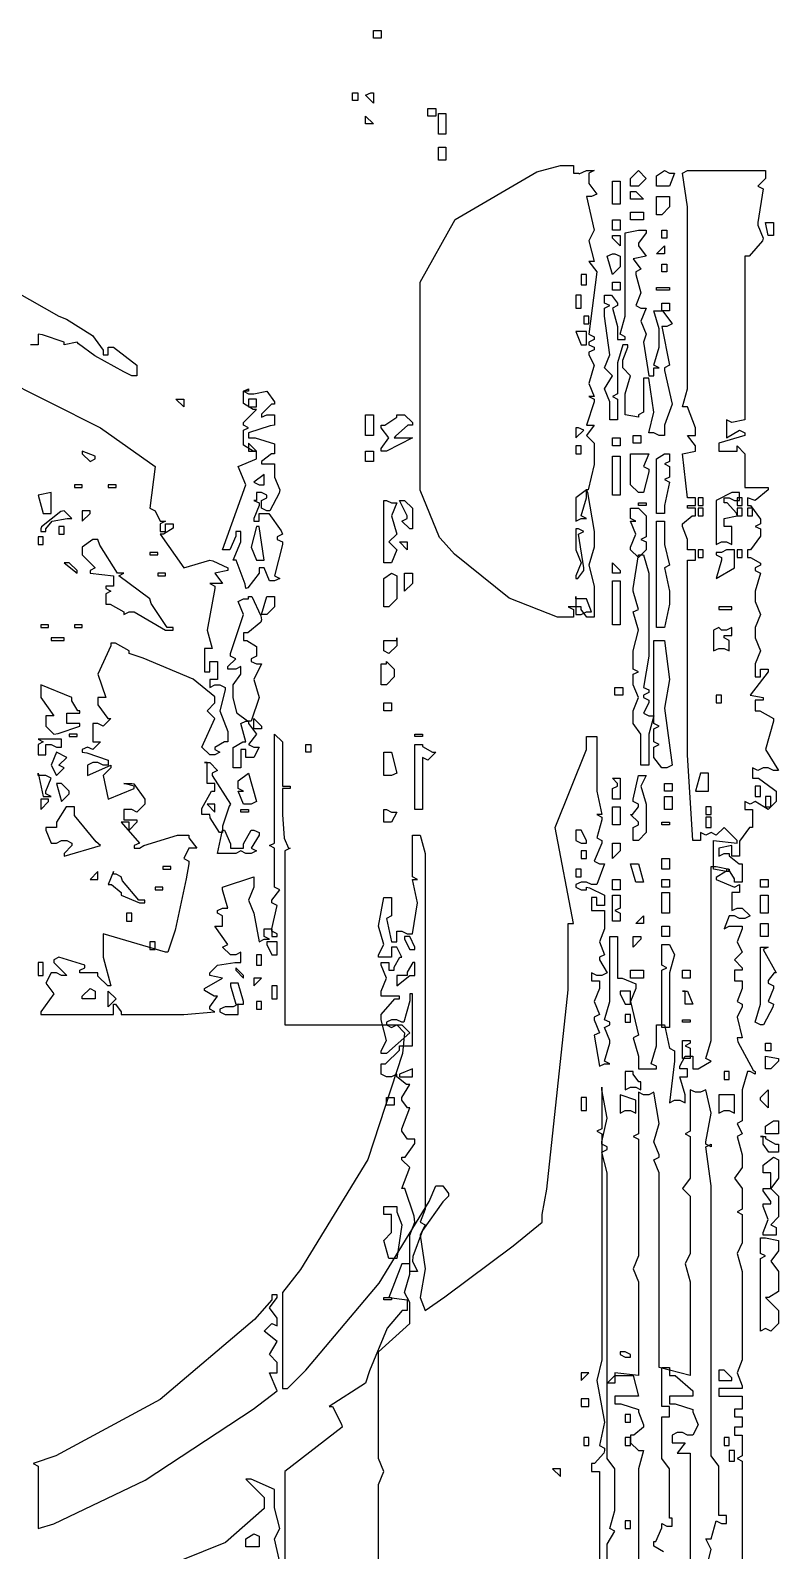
# Model space of a CAD drawing. Extents: x 97 to 264, y 28 to 329.
# Drawn here: x 150.43 to 160.58, y 189.25 to 209.9 of the extents above; entities that cross this region are included whole.
import ezdxf

# ---------------------------------------------------------------- set-up
doc = ezdxf.new("R2010")
doc.units = 0
doc.header["$MEASUREMENT"] = 0

msp = doc.modelspace()

# ---------------------------------------------------------------- linework, layer by layer
at = {"color": 32}
for points in [[(155.082, 209.903), (155.186, 209.903), (155.186, 209.797), (155.082, 209.797), (155.082, 209.903)], [(154.799, 209.057), (154.869, 209.057), (154.869, 208.951), (154.799, 208.951), (154.799, 209.057)], [(155.082, 209.057), (155.082, 208.915), (154.976, 209.021), (155.046, 209.057), (155.082, 209.057)], [(155.822, 208.844), (155.928, 208.844), (155.928, 208.738), (155.822, 208.738), (155.822, 208.844)], [(154.976, 208.738), (155.082, 208.632), (154.976, 208.632), (154.976, 208.738)], [(155.964, 208.774), (156.068, 208.774), (156.068, 208.492), (155.964, 208.492), (155.964, 208.774)], [(155.964, 208.315), (156.068, 208.315), (156.068, 208.139), (155.964, 208.139), (155.964, 208.315)], [(158.008, 207.998), (158.08, 207.998), (158.008, 207.963), (158.008, 207.822), (158.115, 207.68), (158.044, 207.646), (157.974, 207.646), (158.08, 207.187), (158.008, 207.045), (158.08, 206.764), (158.008, 206.764), (158.115, 206.622), (158.008, 205.776), (158.08, 205.74), (158.08, 205.705), (158.008, 205.669), (158.008, 205.633), (158.08, 205.599), (158.08, 205.563), (158.008, 205.529), (158.008, 205.493), (158.08, 205.353), (158.008, 205.104), (158.08, 204.928), (158.008, 204.928), (158.08, 204.894), (158.08, 204.858), (157.974, 204.541), (158.08, 204.541), (157.974, 204.399), (158.08, 204.294), (158.08, 204.118), (158.08, 204.003), (158, 203.659), (157.974, 203.659), (157.991, 203.624), (158.08, 203.095), (158.08, 202.917), (158.08, 202.883), (158.008, 202.635), (158.08, 202.354), (158.08, 201.929), (158.008, 201.929), (157.982, 201.929), (157.904, 202.037), (157.904, 202.071), (157.728, 202.071), (157.798, 202.035), (157.798, 201.929), (157.58, 201.929), (156.928, 202.19), (156.183, 202.787), (156.034, 202.953), (155.98, 203.015), (155.715, 203.656), (155.715, 203.87), (155.715, 206.199), (155.715, 206.483), (156.191, 207.333), (157.303, 207.981), (157.621, 208.069), (157.798, 208.069), (157.798, 207.963), (157.868, 207.963), (157.876, 207.954), (157.976, 207.998), (158.008, 207.998)], [(158.68, 207.998), (158.786, 207.892), (158.68, 207.786), (158.574, 207.786), (158.574, 207.892), (158.68, 207.998)], [(159.033, 207.998), (159.103, 207.963), (159.173, 207.963), (159.103, 207.786), (158.926, 207.786), (158.926, 207.927), (159.033, 207.998)], [(160.408, 207.998), (160.408, 207.892), (160.302, 207.786), (160.373, 207.75), (160.302, 207.293), (160.302, 207.257), (160.373, 207.081), (160.364, 207.046), (160.184, 206.834), (160.125, 206.834), (160.125, 204.611), (159.949, 204.575), (159.879, 204.611), (159.879, 204.365), (160.055, 204.471), (160.125, 204.435), (160.125, 204.399), (159.772, 204.294), (159.772, 204.188), (160.021, 204.188), (160.021, 204.258), (160.125, 204.152), (160.125, 203.693), (160.444, 203.693), (160.444, 203.659), (160.267, 203.517), (160.161, 203.553), (160.161, 203.447), (160.205, 203.447), (160.338, 203.262), (160.338, 203.2), (160.267, 203.164), (160.338, 203.13), (160.338, 203.094), (160.338, 203.033), (160.205, 202.847), (160.161, 202.847), (160.161, 202.741), (160.205, 202.741), (160.338, 202.663), (160.338, 202.635), (160.267, 202.601), (160.267, 202.565), (160.338, 202.53), (160.267, 202.282), (160.267, 202.142), (160.338, 201.965), (160.267, 201.789), (160.267, 201.648), (160.338, 201.472), (160.267, 201.296), (160.267, 201.119), (160.338, 201.119), (160.338, 201.224), (160.444, 201.224), (160.444, 201.19), (160.197, 200.871), (160.373, 200.837), (160.373, 200.801), (160.267, 200.801), (160.267, 200.66), (160.328, 200.66), (160.514, 200.554), (160.514, 200.518), (160.408, 200.131), (160.584, 199.849), (160.514, 199.849), (160.444, 199.885), (160.373, 199.885), (160.302, 199.849), (160.231, 199.885), (160.231, 199.742), (160.31, 199.742), (160.514, 199.594), (160.55, 199.566), (160.55, 199.426), (160.444, 199.319), (160.267, 199.426), (160.197, 199.39), (160.125, 199.426), (160.125, 199.319), (160.231, 199.319), (160.231, 199.073), (160.187, 199.073), (160.055, 198.888), (160.055, 198.826), (160.055, 198.684), (159.949, 198.684), (159.949, 198.826), (159.772, 198.79), (159.772, 198.684), (159.844, 198.72), (159.915, 198.72), (159.915, 198.686), (160.047, 198.578), (160.091, 198.578), (160.091, 198.331), (159.985, 198.331), (159.985, 198.375), (159.905, 198.508), (159.879, 198.508), (159.879, 198.473), (159.702, 198.508), (159.702, 198.896), (160.021, 198.86), (160.021, 198.896), (159.844, 199.073), (159.738, 198.967), (159.668, 199.003), (159.596, 198.967), (159.526, 199.003), (159.526, 198.896), (159.42, 198.896), (159.349, 200.061), (159.349, 202.707), (159.456, 202.707), (159.456, 202.847), (159.349, 202.847), (159.349, 202.988), (159.279, 203.164), (159.279, 203.2), (159.411, 203.306), (159.456, 203.306), (159.456, 203.412), (159.349, 203.412), (159.349, 203.447), (159.456, 203.447), (159.456, 203.553), (159.349, 203.553), (159.279, 204.152), (159.456, 204.188), (159.456, 204.258), (159.349, 204.399), (159.456, 204.399), (159.456, 204.505), (159.349, 204.788), (159.279, 204.788), (159.349, 205.034), (159.349, 207.504), (159.279, 207.963), (159.349, 207.998), (160.408, 207.998)], [(158.327, 207.856), (158.433, 207.856), (158.433, 207.54), (158.327, 207.54), (158.327, 207.856)], [(158.574, 207.716), (158.644, 207.716), (158.75, 207.61), (158.574, 207.61), (158.574, 207.716)], [(158.926, 207.646), (159.103, 207.646), (159.103, 207.504), (158.997, 207.397), (158.926, 207.397), (158.926, 207.646)], [(158.574, 207.433), (158.75, 207.433), (158.75, 207.327), (158.574, 207.327), (158.574, 207.433)], [(158.68, 207.187), (158.786, 207.187), (158.786, 207.151), (158.68, 207.01), (158.68, 206.974), (158.786, 206.834), (158.61, 206.798), (158.714, 206.658), (158.644, 206.622), (158.644, 206.587), (158.714, 206.339), (158.644, 206.163), (158.714, 206.128), (158.786, 206.128), (158.714, 205.952), (158.786, 205.776), (158.75, 205.669), (158.82, 205.21), (158.89, 205.21), (158.89, 205.317), (158.962, 205.317), (158.89, 205.353), (158.962, 205.599), (158.962, 205.846), (158.89, 206.092), (158.962, 206.092), (159.006, 206.092), (159.121, 205.944), (159.139, 205.916), (159.067, 205.882), (158.997, 205.882), (159.103, 205.353), (159.033, 205.317), (159.033, 205.281), (159.139, 204.823), (159.033, 204.541), (159.033, 204.399), (158.962, 204.399), (158.89, 204.435), (158.82, 204.435), (158.89, 204.717), (158.82, 205.176), (158.75, 205.176), (158.75, 204.717), (158.68, 204.681), (158.68, 204.647), (158.503, 204.681), (158.503, 204.964), (158.574, 205.21), (158.467, 205.317), (158.467, 205.423), (158.538, 205.599), (158.538, 205.633), (158.467, 205.633), (158.397, 205.387), (158.397, 204.964), (158.327, 204.928), (158.397, 204.894), (158.397, 204.611), (158.291, 204.611), (158.291, 204.858), (158.221, 205.034), (158.327, 205.21), (158.221, 205.317), (158.291, 205.493), (158.221, 206.022), (158.221, 206.128), (158.291, 206.163), (158.221, 206.199), (158.221, 206.305), (158.291, 206.305), (158.317, 206.305), (158.397, 206.199), (158.397, 206.163), (158.327, 206.128), (158.397, 205.882), (158.397, 205.705), (158.503, 205.705), (158.503, 205.74), (158.433, 205.776), (158.503, 206.022), (158.503, 207.151), (158.68, 207.187)], [(158.327, 207.327), (158.433, 207.327), (158.433, 207.187), (158.327, 207.187), (158.327, 207.327)], [(158.997, 207.187), (159.067, 207.187), (159.067, 207.081), (158.997, 207.081), (158.997, 207.187)], [(160.408, 207.293), (160.514, 207.293), (160.514, 207.117), (160.444, 207.117), (160.408, 207.293)], [(158.327, 207.117), (158.433, 207.117), (158.433, 206.974), (158.327, 207.081), (158.327, 207.117)], [(159.033, 206.974), (159.033, 206.868), (158.926, 206.868), (159.033, 206.974)], [(158.361, 206.868), (158.433, 206.834), (158.433, 206.692), (158.327, 206.587), (158.257, 206.834), (158.327, 206.868), (158.361, 206.868)], [(157.904, 206.445), (157.974, 206.445), (157.974, 206.587), (157.904, 206.587), (157.904, 206.445)], [(158.997, 206.728), (159.067, 206.728), (159.067, 206.622), (158.997, 206.622), (158.997, 206.728)], [(158.327, 206.481), (158.433, 206.481), (158.433, 206.375), (158.327, 206.375), (158.327, 206.481)], [(158.926, 206.411), (159.103, 206.411), (159.103, 206.375), (158.926, 206.375), (158.926, 206.411)], [(157.832, 206.128), (157.904, 206.128), (157.904, 206.305), (157.832, 206.305), (157.832, 206.128)], [(158.997, 206.199), (159.103, 206.199), (159.103, 206.092), (158.997, 206.092), (158.997, 206.199)], [(157.938, 205.916), (158.008, 205.916), (158.008, 206.022), (157.938, 206.022), (157.938, 205.916)], [(157.832, 205.81), (157.904, 205.633), (157.974, 205.633), (157.974, 205.81), (157.832, 205.81)], [(153.318, 205), (153.388, 204.964), (153.458, 204.964), (153.635, 205), (153.741, 204.858), (153.741, 204.823), (153.697, 204.823), (153.565, 204.691), (153.565, 204.647), (153.635, 204.681), (153.741, 204.681), (153.741, 204.541), (153.679, 204.532), (153.388, 204.433), (153.388, 204.399), (153.388, 204.365), (153.476, 204.365), (153.741, 204.286), (153.741, 204.258), (153.741, 204.152), (153.697, 204.152), (153.565, 204.047), (153.565, 204.012), (153.741, 204.012), (153.741, 203.835), (153.811, 203.659), (153.802, 203.615), (153.676, 203.376), (153.635, 203.376), (153.565, 203.412), (153.565, 203.517), (153.635, 203.553), (153.635, 203.589), (153.565, 203.623), (153.494, 203.623), (153.494, 203.517), (153.458, 203.517), (153.529, 203.483), (153.529, 203.447), (153.458, 203.27), (153.458, 203.236), (153.529, 203.236), (153.529, 203.34), (153.599, 203.34), (153.661, 203.34), (153.829, 203.104), (153.847, 203.06), (153.775, 203.024), (153.775, 202.988), (153.847, 202.953), (153.847, 202.917), (153.741, 202.494), (153.811, 202.458), (153.741, 202.424), (153.671, 202.424), (153.599, 202.601), (153.529, 202.601), (153.529, 202.53), (153.378, 202.328), (153.352, 202.318), (153.343, 202.38), (153.217, 202.707), (153.176, 202.707), (153.282, 202.953), (153.282, 203.094), (153.212, 203.094), (153.212, 203.033), (153.132, 202.847), (153.106, 202.847), (153.035, 202.847), (153.352, 203.729), (153.246, 203.976), (153.494, 204.082), (153.494, 204.188), (153.45, 204.188), (153.318, 204.268), (153.318, 204.294), (153.318, 204.471), (153.388, 204.505), (153.318, 204.541), (153.318, 204.575), (153.494, 204.752), (153.45, 204.752), (153.318, 204.832), (153.318, 204.858), (153.318, 205), (153.388, 205.034), (153.388, 205), (153.318, 205)], [(152.4, 204.894), (152.506, 204.894), (152.506, 204.788), (152.4, 204.894)], [(153.388, 204.894), (153.388, 204.788), (153.494, 204.788), (153.494, 204.894), (153.388, 204.894)], [(154.976, 204.681), (155.082, 204.681), (155.082, 204.399), (154.976, 204.399), (154.976, 204.681)], [(155.399, 204.681), (155.505, 204.681), (155.611, 204.575), (155.611, 204.541), (155.549, 204.541), (155.381, 204.392), (155.363, 204.365), (155.611, 204.365), (155.258, 204.188), (155.186, 204.188), (155.186, 204.222), (155.292, 204.365), (155.186, 204.505), (155.186, 204.541), (155.239, 204.541), (155.399, 204.647), (155.399, 204.681)], [(157.832, 204.505), (157.832, 204.365), (157.938, 204.471), (157.868, 204.505), (157.832, 204.505)], [(153.388, 204.294), (153.388, 204.188), (153.494, 204.188), (153.388, 204.294)], [(158.327, 204.365), (158.433, 204.365), (158.433, 204.258), (158.327, 204.258), (158.327, 204.365)], [(158.61, 204.399), (158.714, 204.399), (158.714, 204.294), (158.61, 204.294), (158.61, 204.399)], [(151.129, 204.188), (151.129, 204.152), (151.235, 204.046), (151.306, 204.082), (151.306, 204.118), (151.129, 204.188)], [(154.976, 204.188), (155.082, 204.188), (155.082, 204.046), (154.976, 204.046), (154.976, 204.188)], [(157.832, 204.152), (157.904, 204.152), (157.904, 204.258), (157.832, 204.258), (157.832, 204.152)], [(158.327, 204.118), (158.433, 204.118), (158.433, 203.589), (158.327, 203.589), (158.327, 204.118)], [(158.574, 204.152), (158.82, 204.152), (158.75, 203.976), (158.82, 203.942), (158.82, 203.906), (158.75, 203.623), (158.68, 203.623), (158.574, 203.729), (158.574, 204.152)], [(159.033, 204.152), (159.103, 204.152), (159.103, 204.046), (159.033, 204.012), (159.103, 203.976), (159.103, 203.835), (159.033, 203.799), (159.103, 203.765), (159.033, 203.447), (159.033, 203.34), (158.926, 203.34), (158.926, 204.082), (159.033, 204.152)], [(153.458, 203.765), (153.529, 203.729), (153.599, 203.729), (153.599, 203.87), (153.458, 203.765)], [(151.025, 203.693), (151.129, 203.693), (151.129, 203.729), (151.025, 203.729), (151.025, 203.693)], [(151.482, 203.693), (151.588, 203.693), (151.588, 203.729), (151.482, 203.729), (151.482, 203.693)], [(157.832, 203.553), (157.832, 203.236), (157.904, 203.27), (157.974, 203.27), (157.904, 203.306), (157.974, 203.553), (157.974, 203.659), (157.832, 203.553)], [(150.53, 203.589), (150.6, 203.34), (150.706, 203.34), (150.706, 203.623), (150.53, 203.589)], [(155.258, 203.517), (155.328, 203.483), (155.399, 203.483), (155.328, 203.306), (155.399, 203.06), (155.292, 202.953), (155.399, 202.847), (155.328, 202.671), (155.222, 202.671), (155.222, 203.517), (155.258, 203.517)], [(155.435, 203.517), (155.505, 203.517), (155.611, 203.412), (155.611, 203.13), (155.575, 203.13), (155.469, 203.236), (155.539, 203.27), (155.539, 203.306), (155.435, 203.517)], [(158.68, 203.483), (158.786, 203.483), (158.786, 203.447), (158.68, 203.447), (158.68, 203.483)], [(159.492, 203.447), (159.562, 203.447), (159.562, 203.553), (159.492, 203.553), (159.492, 203.447)], [(159.738, 203.517), (159.738, 202.917), (159.808, 202.953), (159.879, 202.953), (159.949, 202.917), (159.949, 203.164), (159.844, 203.164), (159.844, 203.27), (160.021, 203.306), (160.011, 203.342), (159.886, 203.483), (159.844, 203.483), (159.844, 203.553), (159.915, 203.553), (159.985, 203.517), (160.055, 203.517), (160.055, 203.623), (159.949, 203.623), (159.738, 203.517)], [(160.021, 203.447), (160.091, 203.447), (160.091, 203.553), (160.021, 203.553), (160.021, 203.447)], [(150.566, 203.13), (150.566, 203.094), (150.636, 203.094), (150.636, 203.13), (150.719, 203.236), (150.922, 203.27), (150.989, 203.27), (150.883, 203.376), (150.839, 203.368), (150.574, 203.157), (150.566, 203.13)], [(151.129, 203.376), (151.129, 203.236), (151.235, 203.34), (151.235, 203.376), (151.129, 203.376)], [(158.574, 203.412), (158.68, 203.412), (158.786, 203.306), (158.786, 203.024), (158.714, 202.988), (158.786, 202.953), (158.786, 202.847), (158.68, 202.741), (158.574, 202.847), (158.574, 202.883), (158.644, 203.06), (158.574, 203.236), (158.644, 203.236), (158.574, 203.27), (158.574, 203.412)], [(159.492, 203.306), (159.562, 203.306), (159.562, 203.412), (159.492, 203.412), (159.492, 203.306)], [(160.021, 203.306), (160.091, 203.306), (160.091, 203.412), (160.021, 203.412), (160.021, 203.306)], [(160.161, 203.306), (160.231, 203.306), (160.231, 203.412), (160.161, 203.412), (160.161, 203.306)], [(150.813, 203.06), (150.883, 203.06), (150.883, 203.164), (150.813, 203.164), (150.813, 203.06)], [(153.494, 203.164), (153.422, 202.883), (153.494, 202.707), (153.599, 202.707), (153.529, 203.164), (153.494, 203.164)], [(157.832, 203.13), (157.832, 202.847), (157.904, 202.671), (157.832, 202.494), (157.832, 202.458), (157.859, 202.458), (157.938, 202.566), (157.938, 202.601), (157.868, 203.06), (157.938, 203.094), (157.868, 203.13), (157.832, 203.13)], [(158.926, 203.236), (159.033, 203.236), (159.033, 202.917), (159.103, 202.635), (159.033, 202.601), (159.103, 202.282), (159.103, 202.106), (159.033, 201.789), (158.926, 201.789), (158.926, 203.236)], [(150.53, 203.024), (150.53, 202.917), (150.6, 202.917), (150.6, 203.024), (150.53, 203.024)], [(151.129, 202.883), (151.129, 202.777), (151.306, 202.601), (151.235, 202.565), (151.235, 202.53), (151.554, 202.494), (151.554, 202.354), (151.448, 202.354), (151.448, 202.318), (151.518, 202.282), (151.448, 202.248), (151.448, 202.106), (151.509, 202.106), (151.694, 202.001), (151.694, 201.965), (151.765, 202.001), (151.835, 202.001), (152.26, 201.753), (152.364, 201.753), (152.364, 201.789), (152.284, 201.789), (152.064, 202.116), (152.047, 202.178), (151.624, 202.494), (151.694, 202.53), (151.606, 202.53), (151.368, 202.909), (151.342, 202.988), (151.271, 202.988), (151.129, 202.883)], [(155.435, 202.953), (155.539, 202.953), (155.539, 202.847), (155.435, 202.953)], [(159.492, 202.741), (159.562, 202.741), (159.562, 202.847), (159.492, 202.847), (159.492, 202.741)], [(159.738, 202.777), (159.808, 202.741), (159.808, 202.707), (159.738, 202.458), (159.985, 202.601), (159.985, 202.847), (159.879, 202.847), (159.808, 202.811), (159.738, 202.811), (159.738, 202.777)], [(160.021, 202.741), (160.091, 202.741), (160.091, 202.847), (160.021, 202.847), (160.021, 202.741)], [(150.883, 202.671), (151.059, 202.53), (151.059, 202.565), (150.953, 202.671), (150.883, 202.671)], [(152.047, 202.777), (152.153, 202.777), (152.153, 202.811), (152.047, 202.811), (152.047, 202.777)], [(158.327, 202.671), (158.433, 202.565), (158.433, 202.53), (158.327, 202.53), (158.327, 202.671)], [(158.68, 202.777), (158.75, 202.777), (158.82, 202.53), (158.82, 201.4), (158.75, 200.977), (158.82, 200.943), (158.82, 200.907), (158.75, 200.871), (158.75, 200.837), (158.82, 200.801), (158.82, 200.767), (158.75, 200.624), (158.82, 200.59), (158.89, 200.59), (158.82, 200.342), (158.82, 199.919), (158.714, 199.919), (158.714, 200.342), (158.61, 200.484), (158.61, 200.66), (158.68, 200.837), (158.61, 201.013), (158.61, 201.154), (158.68, 201.19), (158.61, 201.224), (158.61, 201.472), (158.68, 201.753), (158.61, 202.001), (158.68, 202.035), (158.61, 202.282), (158.61, 202.318), (158.68, 202.777)], [(152.153, 202.494), (152.26, 202.494), (152.26, 202.53), (152.153, 202.53), (152.153, 202.494)], [(155.328, 202.53), (155.399, 202.494), (155.399, 202.178), (155.292, 202.071), (155.222, 202.071), (155.222, 202.458), (155.328, 202.53)], [(155.505, 202.53), (155.611, 202.53), (155.611, 202.388), (155.505, 202.282), (155.505, 202.53)], [(158.327, 202.424), (158.433, 202.424), (158.433, 201.825), (158.327, 201.825), (158.327, 202.424)], [(153.388, 202.212), (153.432, 202.212), (153.555, 201.949), (153.565, 201.895), (153.555, 201.861), (153.377, 201.719), (153.318, 201.719), (153.318, 201.613), (153.362, 201.613), (153.494, 201.534), (153.494, 201.506), (153.494, 201.4), (153.422, 201.366), (153.422, 201.33), (153.494, 201.296), (153.565, 201.296), (153.458, 201.083), (153.529, 200.837), (153.422, 200.518), (153.374, 200.518), (153.232, 200.62), (153.176, 200.835), (153.176, 200.907), (153.176, 201.013), (153.282, 201.154), (153.282, 201.26), (153.212, 201.224), (153.106, 201.224), (153.106, 201.26), (153.212, 201.366), (153.142, 201.4), (153.142, 201.436), (153.318, 201.965), (153.246, 202.142), (153.318, 202.178), (153.388, 202.178), (153.388, 202.212)], [(153.635, 202.212), (153.741, 202.212), (153.741, 202.071), (153.635, 201.965), (153.565, 201.965), (153.635, 202.212)], [(157.832, 202.212), (157.832, 201.965), (157.904, 201.965), (157.974, 202.001), (158.044, 202.001), (157.974, 202.178), (157.832, 202.178), (157.832, 202.212)], [(159.772, 202.035), (159.949, 202.035), (159.949, 202.071), (159.772, 202.071), (159.772, 202.035)], [(150.566, 201.789), (150.672, 201.789), (150.672, 201.825), (150.566, 201.825), (150.566, 201.789)], [(151.025, 201.789), (151.129, 201.789), (151.129, 201.825), (151.025, 201.825), (151.025, 201.789)], [(150.706, 201.613), (150.883, 201.613), (150.883, 201.648), (150.706, 201.648), (150.706, 201.613)], [(155.399, 201.648), (155.399, 201.542), (155.292, 201.436), (155.222, 201.472), (155.222, 201.613), (155.399, 201.613), (155.399, 201.648)], [(158.926, 201.613), (159.033, 201.613), (159.103, 201.083), (159.033, 200.695), (159.139, 199.919), (159.067, 199.885), (158.997, 199.885), (158.89, 200.025), (158.89, 200.165), (158.962, 200.201), (158.89, 200.237), (158.89, 200.414), (158.962, 200.448), (158.89, 200.484), (158.89, 201.613), (158.926, 201.613)], [(159.772, 201.789), (159.702, 201.753), (159.702, 201.472), (159.772, 201.506), (159.844, 201.506), (159.915, 201.472), (159.915, 201.613), (159.844, 201.648), (159.844, 201.683), (159.949, 201.683), (159.949, 201.789), (159.879, 201.753), (159.808, 201.753), (159.772, 201.789)], [(155.258, 201.33), (155.363, 201.224), (155.363, 201.119), (155.258, 201.013), (155.186, 201.013), (155.186, 201.296), (155.258, 201.296), (155.258, 201.33)], [(150.566, 201.013), (150.566, 200.837), (150.742, 200.59), (150.636, 200.59), (150.636, 200.448), (150.742, 200.342), (150.803, 200.352), (151.095, 200.451), (151.095, 200.484), (150.919, 200.484), (150.919, 200.624), (151.095, 200.624), (151.095, 200.66), (151.068, 200.66), (150.989, 200.793), (150.989, 200.837), (150.566, 201.013)], [(158.361, 200.977), (158.467, 200.977), (158.467, 200.871), (158.361, 200.871), (158.361, 200.977)], [(155.328, 200.66), (155.222, 200.66), (155.222, 200.767), (155.328, 200.767), (155.328, 200.66)], [(159.738, 200.767), (159.808, 200.767), (159.808, 200.871), (159.738, 200.871), (159.738, 200.767)], [(153.388, 200.484), (153.494, 200.342), (153.388, 200.201), (153.458, 200.165), (153.529, 200.165), (153.458, 200.025), (153.352, 200.025), (153.352, 200.131), (153.282, 200.131), (153.282, 199.885), (153.176, 199.885), (153.176, 200.131), (153.176, 200.159), (153.308, 200.237), (153.352, 200.237), (153.282, 200.484), (153.352, 200.518), (153.388, 200.518), (153.388, 200.484)], [(153.458, 200.554), (153.565, 200.448), (153.565, 200.414), (153.458, 200.414), (153.458, 200.554)], [(150.53, 200.272), (150.6, 200.237), (150.53, 200.201), (150.53, 200.061), (150.636, 200.061), (150.636, 200.201), (150.706, 200.201), (150.777, 200.165), (150.848, 200.165), (150.848, 200.272), (150.53, 200.272)], [(150.953, 200.342), (150.953, 200.308), (151.059, 200.308), (151.059, 200.342), (150.953, 200.342)], [(154.164, 200.201), (154.234, 200.201), (154.234, 200.095), (154.164, 200.095), (154.164, 200.201)], [(155.645, 200.342), (155.751, 200.342), (155.751, 200.308), (155.645, 200.308), (155.645, 200.342)], [(155.645, 200.201), (155.751, 200.201), (155.751, 200.175), (155.884, 200.095), (155.928, 200.095), (155.822, 199.989), (155.751, 200.025), (155.751, 199.319), (155.645, 199.319), (155.645, 200.201)], [(150.777, 200.095), (150.706, 199.919), (150.777, 199.778), (150.883, 199.885), (150.813, 199.919), (150.919, 200.025), (150.777, 200.095)], [(152.789, 199.955), (152.859, 199.955), (152.965, 199.849), (152.893, 199.813), (152.893, 199.778), (153.142, 199.39), (153.124, 199.364), (153.035, 199.093), (153.035, 199.003), (152.991, 199.003), (152.867, 199.205), (152.859, 199.249), (152.753, 199.249), (152.753, 199.329), (152.885, 199.566), (152.929, 199.566), (152.929, 199.672), (152.823, 199.672), (152.823, 199.955), (152.789, 199.955)], [(155.328, 200.095), (155.399, 199.813), (155.328, 199.778), (155.222, 199.778), (155.222, 200.095), (155.328, 200.095)], [(150.53, 199.813), (150.6, 199.496), (150.706, 199.496), (150.636, 199.532), (150.636, 199.566), (150.706, 199.742), (150.636, 199.778), (150.53, 199.778), (150.53, 199.813)], [(153.388, 199.813), (153.494, 199.426), (153.422, 199.39), (153.318, 199.39), (153.246, 199.566), (153.318, 199.566), (153.246, 199.602), (153.246, 199.708), (153.388, 199.813)], [(158.327, 199.742), (158.433, 199.742), (158.433, 199.46), (158.327, 199.46), (158.327, 199.602), (158.397, 199.636), (158.397, 199.672), (158.327, 199.742)], [(158.68, 199.778), (158.786, 199.778), (158.714, 199.636), (158.786, 199.39), (158.786, 199.003), (158.68, 198.896), (158.61, 198.896), (158.61, 199.073), (158.68, 199.107), (158.68, 199.143), (158.574, 199.249), (158.6, 199.249), (158.68, 199.355), (158.68, 199.39), (158.61, 199.426), (158.61, 199.46), (158.68, 199.778)], [(159.526, 199.813), (159.456, 199.566), (159.632, 199.566), (159.632, 199.813), (159.526, 199.813)], [(150.777, 199.672), (150.848, 199.426), (150.953, 199.532), (150.953, 199.566), (150.848, 199.672), (150.777, 199.672)], [(159.033, 199.672), (159.139, 199.672), (159.139, 199.566), (159.033, 199.566), (159.033, 199.672)], [(160.267, 199.496), (160.338, 199.496), (160.338, 199.636), (160.267, 199.636), (160.267, 199.496)], [(150.566, 199.46), (150.566, 199.319), (150.672, 199.426), (150.672, 199.46), (150.566, 199.46)], [(150.636, 199.037), (150.706, 198.86), (150.777, 198.86), (150.848, 198.896), (150.919, 198.896), (150.989, 198.86), (150.989, 198.826), (150.883, 198.72), (150.883, 198.684), (151.378, 198.826), (151.316, 198.88), (151.025, 199.237), (151.025, 199.355), (150.953, 199.355), (150.909, 199.355), (150.777, 199.144), (150.777, 199.073), (150.636, 199.073), (150.636, 199.037)], [(152.823, 199.39), (152.929, 199.283), (152.929, 199.39), (152.823, 199.39)], [(158.327, 199.355), (158.433, 199.355), (158.433, 199.107), (158.327, 199.107), (158.327, 199.355)], [(159.033, 199.496), (159.139, 199.496), (159.139, 199.319), (159.033, 199.319), (159.033, 199.496)], [(159.596, 199.355), (159.596, 199.249), (159.668, 199.249), (159.668, 199.355), (159.596, 199.355)], [(160.408, 199.496), (160.408, 199.355), (160.478, 199.355), (160.478, 199.496), (160.408, 199.496)], [(153.282, 199.319), (153.388, 199.319), (153.388, 199.283), (153.282, 199.283), (153.282, 199.319)], [(155.258, 199.319), (155.328, 199.283), (155.399, 199.283), (155.328, 199.143), (155.222, 199.143), (155.222, 199.319), (155.258, 199.319)], [(158.997, 199.143), (159.103, 199.143), (159.103, 199.107), (158.997, 199.107), (158.997, 199.143)], [(159.596, 199.073), (159.668, 199.073), (159.668, 199.213), (159.596, 199.213), (159.596, 199.073)], [(153.458, 199.037), (153.529, 199.003), (153.529, 198.967), (153.422, 198.79), (153.494, 198.754), (153.422, 198.72), (153.352, 198.72), (153.282, 198.754), (153.212, 198.72), (152.965, 198.72), (153.035, 199.037), (153.061, 199.037), (153.142, 198.852), (153.142, 198.79), (153.318, 198.79), (153.318, 198.852), (153.422, 199.037), (153.458, 199.037)], [(157.832, 199.037), (157.832, 198.896), (157.904, 198.86), (157.974, 198.86), (157.974, 198.896), (157.904, 199.037), (157.832, 199.037)], [(157.904, 198.65), (157.974, 198.65), (157.974, 198.754), (157.904, 198.754), (157.904, 198.65)], [(158.327, 198.86), (158.433, 198.86), (158.433, 198.754), (158.327, 198.65), (158.327, 198.86)], [(152.224, 198.508), (152.33, 198.508), (152.33, 198.544), (152.224, 198.544), (152.224, 198.508)], [(157.832, 198.402), (157.904, 198.402), (157.904, 198.508), (157.832, 198.508), (157.832, 198.402)], [(158.574, 198.578), (158.68, 198.578), (158.75, 198.331), (158.644, 198.331), (158.574, 198.578)], [(158.997, 198.65), (159.103, 198.65), (159.103, 198.508), (158.997, 198.508), (158.997, 198.65)], [(151.235, 198.367), (151.342, 198.367), (151.342, 198.473), (151.235, 198.367)], [(151.554, 198.473), (151.482, 198.297), (151.526, 198.297), (151.658, 198.191), (151.658, 198.155), (151.907, 198.049), (151.977, 198.049), (151.977, 198.085), (151.897, 198.085), (151.676, 198.349), (151.658, 198.402), (151.588, 198.438), (151.554, 198.438), (151.554, 198.473)], [(158.327, 198.367), (158.433, 198.367), (158.433, 198.225), (158.327, 198.225), (158.327, 198.367)], [(158.997, 198.367), (159.103, 198.367), (159.103, 198.261), (158.997, 198.261), (158.997, 198.367)], [(160.338, 198.367), (160.444, 198.367), (160.444, 198.261), (160.338, 198.261), (160.338, 198.367)], [(152.117, 198.225), (152.224, 198.225), (152.224, 198.261), (152.117, 198.261), (152.117, 198.225)], [(158.327, 198.155), (158.433, 198.155), (158.433, 197.979), (158.361, 197.944), (158.433, 197.908), (158.433, 197.802), (158.327, 197.802), (158.327, 198.155)], [(158.997, 198.191), (159.103, 198.191), (159.103, 197.908), (158.997, 197.908), (158.997, 198.191)], [(160.338, 198.155), (160.444, 198.155), (160.444, 197.908), (160.338, 197.908), (160.338, 198.155)], [(151.73, 197.802), (151.801, 197.802), (151.801, 197.908), (151.73, 197.908), (151.73, 197.802)], [(158.75, 197.872), (158.75, 197.768), (158.644, 197.768), (158.75, 197.872)], [(158.997, 197.732), (159.103, 197.732), (159.103, 197.592), (158.997, 197.592), (158.997, 197.732)], [(160.338, 197.768), (160.444, 197.768), (160.444, 197.592), (160.338, 197.592), (160.338, 197.768)], [(152.047, 197.415), (152.117, 197.415), (152.117, 197.52), (152.047, 197.52), (152.047, 197.415)], [(153.635, 197.52), (153.635, 197.485), (153.705, 197.343), (153.775, 197.343), (153.775, 197.52), (153.635, 197.52)], [(155.505, 197.592), (155.505, 197.556), (155.575, 197.415), (155.645, 197.415), (155.645, 197.449), (155.575, 197.592), (155.505, 197.592)], [(158.61, 197.592), (158.714, 197.592), (158.714, 197.556), (158.61, 197.449), (158.61, 197.592)], [(158.997, 197.485), (159.103, 197.485), (159.173, 197.343), (159.103, 197.097), (159.103, 196.357), (158.997, 196.357), (158.997, 197.133), (159.067, 197.167), (158.997, 197.203), (158.997, 197.485)], [(153.494, 197.203), (153.565, 197.203), (153.565, 197.343), (153.494, 197.343), (153.494, 197.203)], [(160.338, 197.449), (160.444, 197.449), (160.373, 197.415), (160.55, 197.097), (160.522, 197.097), (160.444, 196.992), (160.444, 196.956), (160.514, 196.92), (160.514, 196.886), (160.444, 196.71), (160.514, 196.674), (160.504, 196.63), (160.379, 196.391), (160.338, 196.391), (160.267, 196.427), (160.338, 196.674), (160.338, 197.449)], [(150.53, 197.062), (150.6, 197.062), (150.6, 197.239), (150.53, 197.239), (150.53, 197.062)], [(153.212, 197.167), (153.212, 197.133), (153.318, 197.026), (153.318, 197.062), (153.212, 197.167)], [(155.399, 197.062), (155.399, 196.92), (155.575, 197.062), (155.645, 197.062), (155.645, 197.239), (155.618, 197.239), (155.539, 197.106), (155.539, 197.062), (155.399, 197.062)], [(158.574, 197.133), (158.75, 197.133), (158.75, 197.026), (158.574, 197.026), (158.574, 197.133)], [(159.279, 197.133), (159.385, 197.133), (159.385, 197.026), (159.279, 197.026), (159.279, 197.133)], [(151.235, 196.886), (151.306, 196.85), (151.306, 196.744), (151.129, 196.744), (151.129, 196.78), (151.235, 196.886)], [(151.482, 196.85), (151.588, 196.744), (151.482, 196.638), (151.482, 196.85)], [(153.142, 196.956), (153.142, 196.92), (153.212, 196.674), (153.318, 196.674), (153.318, 196.71), (153.246, 196.956), (153.142, 196.956)], [(153.458, 197.026), (153.458, 196.92), (153.565, 197.026), (153.458, 197.026)], [(153.705, 196.744), (153.775, 196.744), (153.775, 196.92), (153.705, 196.92), (153.705, 196.744)], [(158.433, 196.85), (158.433, 196.814), (158.503, 196.674), (158.574, 196.674), (158.574, 196.85), (158.433, 196.85)], [(159.279, 196.85), (159.349, 196.85), (159.42, 196.674), (159.315, 196.674), (159.315, 196.85), (159.279, 196.85)], [(153.07, 196.638), (152.999, 196.603), (152.999, 196.567), (153.07, 196.533), (153.246, 196.533), (153.246, 196.674), (153.176, 196.638), (153.07, 196.638)], [(153.494, 196.603), (153.565, 196.603), (153.565, 196.71), (153.494, 196.71), (153.494, 196.603)], [(158.503, 196.427), (158.574, 196.427), (158.574, 196.533), (158.503, 196.533), (158.503, 196.427)], [(159.279, 196.461), (159.385, 196.461), (159.385, 196.427), (159.279, 196.427), (159.279, 196.461)], [(159.279, 196.18), (159.385, 196.18), (159.385, 196.144), (159.315, 196.108), (159.385, 196.074), (159.385, 195.932), (159.279, 195.932), (159.279, 196.18)], [(160.408, 196.144), (160.478, 196.144), (160.478, 196.038), (160.408, 196.038), (160.408, 196.144)], [(160.408, 195.968), (160.584, 195.932), (160.584, 195.898), (160.478, 195.792), (160.408, 195.792), (160.408, 195.968)], [(155.435, 195.721), (155.435, 195.685), (155.611, 195.685), (155.611, 195.792), (155.435, 195.721)], [(158.503, 195.756), (158.503, 195.509), (158.574, 195.545), (158.644, 195.545), (158.714, 195.509), (158.714, 195.615), (158.688, 195.615), (158.61, 195.721), (158.61, 195.756), (158.503, 195.756)], [(159.844, 195.651), (159.915, 195.651), (159.915, 195.756), (159.844, 195.756), (159.844, 195.651)], [(155.258, 195.403), (155.363, 195.403), (155.363, 195.298), (155.258, 195.298), (155.258, 195.403)], [(157.904, 195.227), (157.974, 195.227), (157.974, 195.403), (157.904, 195.403), (157.904, 195.227)], [(158.433, 195.439), (158.433, 195.192), (158.503, 195.227), (158.574, 195.227), (158.644, 195.192), (158.644, 195.369), (158.433, 195.439)], [(159.772, 195.439), (159.772, 195.192), (159.844, 195.227), (159.915, 195.227), (159.985, 195.192), (159.985, 195.439), (159.772, 195.439)], [(160.444, 195.509), (160.444, 195.263), (160.338, 195.369), (160.338, 195.403), (160.444, 195.509)], [(160.514, 195.086), (160.584, 195.086), (160.584, 194.91), (160.408, 194.91), (160.408, 195.016), (160.514, 195.086)], [(160.338, 194.874), (160.408, 194.874), (160.408, 194.848), (160.54, 194.769), (160.584, 194.769), (160.584, 194.663), (160.478, 194.663), (160.452, 194.663), (160.373, 194.769), (160.373, 194.804), (160.373, 194.874), (160.338, 194.874)], [(160.514, 194.593), (160.584, 194.557), (160.584, 194.31), (160.478, 194.168), (160.584, 194.064), (160.584, 193.781), (160.478, 193.675), (160.55, 193.639), (160.55, 193.535), (160.373, 193.535), (160.373, 193.569), (160.444, 193.745), (160.373, 193.922), (160.373, 193.958), (160.478, 193.958), (160.478, 193.992), (160.373, 194.134), (160.373, 194.168), (160.478, 194.168), (160.478, 194.381), (160.373, 194.381), (160.373, 194.487), (160.514, 194.593)], [(155.399, 193.851), (155.469, 193.675), (155.399, 193.216), (155.292, 193.216), (155.222, 193.463), (155.328, 193.569), (155.328, 193.815), (155.222, 193.815), (155.222, 193.922), (155.399, 193.922), (155.399, 193.851)], [(160.338, 193.499), (160.408, 193.499), (160.584, 193.463), (160.584, 193.322), (160.478, 193.182), (160.584, 193.04), (160.584, 192.793), (160.584, 192.767), (160.452, 192.687), (160.408, 192.687), (160.584, 192.51), (160.584, 192.334), (160.478, 192.228), (160.408, 192.264), (160.338, 192.228), (160.338, 193.216), (160.408, 193.252), (160.338, 193.286), (160.338, 193.499)], [(153.705, 192.653), (153.466, 192.388), (152.188, 191.303), (150.768, 190.536), (150.46, 190.43), (150.53, 190.394), (150.53, 189.548), (150.741, 189.61), (151.981, 190.205), (153.449, 191.171), (153.775, 191.418), (153.671, 191.665), (153.775, 191.665), (153.775, 191.805), (153.671, 191.911), (153.775, 192.088), (153.599, 192.228), (153.705, 192.334), (153.775, 192.3), (153.775, 192.404), (153.671, 192.546), (153.775, 192.687), (153.775, 192.723), (153.705, 192.723), (153.705, 192.653)], [(155.328, 192.653), (155.222, 192.653), (155.222, 192.687), (155.328, 192.687), (155.328, 192.653)], [(158.433, 191.947), (158.433, 191.911), (158.503, 191.875), (158.574, 191.875), (158.574, 191.911), (158.503, 191.947), (158.433, 191.947)], [(159.772, 191.699), (159.772, 191.558), (159.949, 191.558), (159.949, 191.594), (159.844, 191.699), (159.772, 191.699)], [(157.904, 191.665), (157.904, 191.558), (158.008, 191.665), (157.904, 191.665)], [(157.904, 191.206), (158.008, 191.206), (158.008, 191.312), (157.904, 191.312), (157.904, 191.206)], [(158.503, 190.993), (158.574, 190.993), (158.574, 191.099), (158.503, 191.099), (158.503, 190.993)], [(157.938, 190.676), (158.008, 190.676), (158.008, 190.783), (157.938, 190.783), (157.938, 190.676)], [(158.503, 190.676), (158.574, 190.676), (158.574, 190.783), (158.503, 190.783), (158.503, 190.676)], [(159.844, 190.676), (159.915, 190.676), (159.915, 190.783), (159.844, 190.783), (159.844, 190.676)], [(159.915, 190.464), (159.985, 190.464), (159.985, 190.606), (159.915, 190.606), (159.915, 190.464)], [(157.515, 190.36), (157.621, 190.253), (157.621, 190.36), (157.515, 190.36)], [(158.503, 189.548), (158.574, 189.548), (158.574, 189.654), (158.503, 189.654), (158.503, 189.548)], [(153.458, 189.478), (153.529, 189.442), (153.529, 189.301), (153.352, 189.301), (153.352, 189.406), (153.458, 189.478)]]:
    msp.add_lwpolyline(points, close=True, dxfattribs=at)
for points in [[(150.212, 206.358), (150.813, 206.022), (150.917, 205.978), (151.27, 205.758), (151.412, 205.559), (151.412, 205.493), (151.482, 205.493), (151.482, 205.599), (151.554, 205.599), (151.871, 205.353), (151.871, 205.21), (151.801, 205.21), (151.694, 205.264), (151.298, 205.481), (151.076, 205.643), (151.059, 205.669), (150.883, 205.633), (150.883, 205.669), (150.591, 205.767), (150.53, 205.776), (150.53, 205.633), (150.424, 205.633)], [(149.967, 205.21), (151.378, 204.505), (152.117, 203.976), (152.047, 203.412), (152.117, 203.376), (152.188, 203.236), (152.26, 203.236), (152.188, 203.2), (152.188, 203.094), (152.26, 203.094), (152.26, 203.2), (152.364, 203.2), (152.364, 203.164), (152.364, 203.138), (152.232, 203.06), (152.188, 203.06), (152.506, 202.601), (152.859, 202.707), (152.903, 202.698), (153.106, 202.599), (153.106, 202.565), (152.929, 202.53), (153.035, 202.388), (152.859, 202.388), (152.929, 202.354), (152.929, 202.318), (152.823, 201.753), (152.893, 201.506), (152.789, 201.506), (152.789, 201.19), (152.859, 201.19), (152.859, 201.33), (152.965, 201.33), (152.965, 201.083), (152.859, 201.083), (152.859, 200.977), (152.929, 201.013), (152.999, 201.013), (153.07, 200.977), (153.07, 200.943), (152.999, 200.66), (153.106, 200.378), (153.106, 200.237), (153.061, 200.237), (152.929, 200.159), (152.929, 200.131), (152.999, 200.095), (152.929, 200.061), (152.859, 200.061), (152.753, 200.165), (152.929, 200.554), (152.823, 200.66), (152.929, 200.767), (152.929, 200.848), (152.637, 201.089), (151.958, 201.375), (151.765, 201.436), (151.765, 201.472), (151.579, 201.577), (151.518, 201.577), (151.518, 201.542), (151.342, 201.154), (151.448, 200.837), (151.342, 200.837), (151.342, 200.801), (151.342, 200.74), (151.474, 200.554), (151.518, 200.554), (151.412, 200.448), (151.342, 200.484), (151.271, 200.484), (151.271, 200.237), (151.378, 200.237), (151.271, 200.131), (151.201, 200.165), (151.129, 200.131), (151.129, 200.095), (151.191, 200.087), (151.482, 199.988), (151.482, 199.955), (151.482, 199.919), (151.412, 199.919), (151.342, 199.955), (151.271, 199.955), (151.201, 199.919), (151.201, 199.778), (151.518, 199.919), (151.518, 199.885), (151.412, 199.778), (151.482, 199.46), (151.835, 199.602), (151.835, 199.636), (151.694, 199.672), (151.801, 199.672), (151.827, 199.664), (151.977, 199.459), (151.977, 199.39), (151.871, 199.283), (151.801, 199.319), (151.694, 199.319), (151.694, 199.179), (151.871, 199.179), (151.871, 199.143), (151.765, 199.037), (151.765, 199.143), (151.658, 199.143), (151.907, 198.86), (151.835, 198.826), (151.835, 198.79), (151.907, 198.79), (151.967, 198.826), (152.423, 198.967), (152.576, 198.967), (152.576, 198.931), (152.683, 198.79), (152.576, 198.79), (152.506, 198.65), (152.576, 198.614), (152.576, 198.578), (152.54, 198.375), (152.39, 197.676), (152.291, 197.379), (152.26, 197.379), (151.412, 197.626), (151.412, 197.309), (151.518, 196.92), (151.474, 196.92), (151.342, 197.052), (151.342, 197.097), (151.095, 197.097), (151.095, 197.133), (151.165, 197.167), (151.165, 197.203), (150.813, 197.309), (150.742, 197.273), (150.742, 197.239), (150.919, 197.062), (150.848, 197.062), (150.777, 197.097), (150.706, 197.097), (150.636, 196.956), (150.742, 196.814), (150.566, 196.567), (150.566, 196.533), (151.554, 196.533), (151.554, 196.674), (151.58, 196.674), (151.658, 196.569), (151.658, 196.533), (152.506, 196.533), (152.929, 196.567), (152.859, 196.603), (152.859, 196.638), (152.965, 196.78), (152.921, 196.78), (152.789, 196.86), (152.789, 196.886), (153.035, 197.026), (152.859, 197.062), (152.859, 197.098), (152.964, 197.204), (153.202, 197.239), (153.282, 197.239), (153.282, 197.379), (153.212, 197.343), (153.142, 197.343), (153.035, 197.449), (153.106, 197.485), (152.929, 197.732), (153.035, 197.732), (153.035, 197.872), (152.965, 197.908), (152.965, 197.944), (153.035, 197.979), (153.106, 197.979), (153.035, 198.225), (153.035, 198.261), (153.458, 198.402), (153.458, 198.261), (153.388, 198.085), (153.458, 197.908), (153.529, 197.52), (153.599, 197.556), (153.671, 197.556), (153.599, 197.592), (153.599, 197.696), (153.705, 197.696), (153.705, 197.592), (153.775, 197.592), (153.775, 197.626), (153.705, 197.662), (153.705, 197.696), (153.775, 198.015), (153.705, 198.049), (153.705, 198.085), (153.811, 198.225), (153.741, 198.261), (153.741, 198.79), (153.671, 198.826), (153.741, 198.86), (153.741, 200.342), (153.847, 200.237), (153.847, 199.636), (153.952, 199.636), (153.952, 199.602), (153.847, 199.602), (153.847, 199.355), (153.847, 199.249), (153.872, 198.928), (153.931, 198.79), (153.952, 198.79), (153.881, 198.754), (153.881, 196.391), (155.399, 196.391), (155.505, 196.285), (155.477, 196.004), (155.006, 194.561), (154.094, 193.066), (153.847, 192.757), (153.847, 191.452), (153.917, 191.452), (154.164, 191.7), (155.16, 192.883), (155.84, 193.993), (155.928, 194.204), (155.998, 194.204), (156.024, 194.204), (156.104, 194.099), (156.104, 194.064), (156.024, 193.985), (155.751, 193.596), (155.619, 193.244), (155.611, 193.182), (155.681, 193.04), (155.575, 193.04), (155.575, 193.146), (155.469, 193.146), (155.292, 192.687), (155.539, 192.653), (155.539, 192.51), (155.472, 192.51), (155.269, 192.27), (155.028, 191.691), (154.976, 191.522), (154.481, 191.206), (154.525, 191.206), (154.648, 190.967), (154.657, 190.923), (153.881, 190.324), (153.881, 187.431)], [(155.152, 188.7), (155.152, 190.147), (155.222, 190.324), (155.152, 190.5), (155.152, 191.947), (155.575, 192.334), (155.575, 192.617), (155.505, 192.757), (155.575, 193.005), (155.575, 193.535), (155.645, 193.711), (155.636, 193.791), (155.51, 194.168), (155.469, 194.168), (155.575, 194.451), (155.469, 194.557), (155.469, 194.593), (155.513, 194.593), (155.645, 194.779), (155.645, 194.84), (155.575, 194.84), (155.547, 194.84), (155.469, 194.946), (155.469, 194.98), (155.575, 195.263), (155.547, 195.263), (155.469, 195.369), (155.469, 195.403), (155.575, 195.579), (155.531, 195.579), (155.399, 195.687), (155.399, 195.721), (155.328, 195.685), (155.258, 195.685), (155.186, 195.721), (155.186, 195.862), (155.248, 195.862), (155.435, 196.048), (155.435, 196.108), (155.611, 196.108), (155.611, 196.814), (155.575, 196.814), (155.575, 196.718), (155.495, 196.427), (155.469, 196.427), (155.399, 196.461), (155.328, 196.461), (155.258, 196.427), (155.258, 196.391), (155.328, 196.357), (155.399, 196.391), (155.469, 196.391), (155.575, 196.285), (155.258, 196.004), (155.186, 196.004), (155.186, 196.038), (155.258, 196.18), (155.186, 196.461), (155.186, 196.533), (155.373, 196.744), (155.435, 196.744), (155.435, 196.78), (155.186, 196.78), (155.186, 196.85), (155.258, 197.026), (155.186, 197.203), (155.186, 197.239), (155.292, 197.239), (155.292, 197.133), (155.363, 197.133), (155.363, 197.177), (155.441, 197.309), (155.469, 197.309), (155.399, 197.449), (155.328, 197.449), (155.328, 197.309), (155.152, 197.309), (155.152, 197.343), (155.222, 197.485), (155.152, 197.732), (155.222, 198.121), (155.328, 198.121), (155.328, 197.872), (155.258, 197.838), (155.328, 197.52), (155.399, 197.52), (155.399, 197.662), (155.469, 197.662), (155.539, 197.626), (155.611, 197.626), (155.681, 198.049), (155.611, 198.367), (155.681, 198.367), (155.611, 198.402), (155.611, 198.967), (155.715, 198.967), (155.787, 198.72), (155.787, 193.887), (155.715, 193.711), (155.787, 193.675), (155.715, 193.535), (155.787, 193.076), (155.715, 192.687), (155.787, 192.51), (156.052, 192.697), (156.978, 193.389), (157.375, 193.71), (157.375, 193.815), (157.435, 194.16), (157.728, 196.867), (157.728, 197.768), (157.798, 197.768), (157.551, 199.073), (157.974, 200.131), (157.974, 200.308), (158.008, 200.308), (158.008, 200.308), (158.115, 200.308), (158.115, 199.566), (158.185, 199.249), (158.115, 199.249), (158.185, 199.213), (158.185, 199.179), (158.115, 198.931), (158.185, 198.896), (158.185, 198.86), (158.08, 198.614), (158.151, 198.578), (158.221, 198.578), (158.115, 198.297), (158.044, 198.297), (157.974, 198.331), (157.904, 198.331), (157.832, 198.297), (157.832, 198.261), (157.904, 198.225), (157.974, 198.225), (157.974, 198.261), (158.018, 198.253), (158.221, 198.154), (158.221, 198.121), (158.221, 198.015), (158.115, 198.015), (158.115, 198.121), (158.044, 198.121), (158.044, 197.944), (158.221, 197.944), (158.221, 197.696), (158.151, 197.52), (158.221, 197.343), (158.151, 197.309), (158.151, 197.273), (158.257, 197.097), (158.185, 197.062), (158.115, 197.062), (158.044, 197.097), (158.044, 196.99), (158.151, 196.99), (158.151, 196.886), (158.08, 196.71), (158.151, 196.533), (158.08, 196.497), (158.08, 196.461), (158.151, 196.285), (158.08, 196.251), (158.151, 195.828), (158.221, 195.862), (158.291, 195.862), (158.221, 195.898), (158.291, 196.144), (158.291, 196.18), (158.221, 196.357), (158.291, 196.391), (158.291, 196.427), (158.221, 196.461), (158.291, 196.71), (158.291, 197.592), (158.397, 197.592), (158.397, 197.026), (158.458, 197.026), (158.644, 196.948), (158.644, 196.92), (158.644, 196.886), (158.574, 196.71), (158.68, 196.251), (158.61, 196.215), (158.68, 195.968), (158.68, 195.792), (158.926, 195.792), (158.926, 195.828), (158.856, 195.862), (158.926, 196.108), (158.926, 196.391), (159.033, 196.391), (159.103, 196.074), (159.173, 196.038), (159.173, 195.898), (159.103, 195.333), (159.173, 195.369), (159.243, 195.369), (159.315, 195.333), (159.315, 195.439), (159.243, 195.685), (159.349, 195.685), (159.349, 195.792), (159.243, 195.792), (159.243, 195.828), (159.315, 195.968), (159.42, 195.968), (159.42, 195.792), (159.492, 195.792), (159.668, 195.898), (159.596, 195.932), (159.668, 196.18), (159.668, 198.544), (159.738, 198.544), (159.915, 198.508), (159.915, 198.473), (159.87, 198.473), (159.738, 198.395), (159.738, 198.367), (159.985, 198.261), (160.055, 198.297), (160.055, 198.191), (159.949, 198.191), (159.949, 197.944), (160.021, 197.979), (160.091, 197.979), (160.197, 197.872), (160.125, 197.838), (160.055, 197.838), (159.985, 197.872), (159.915, 197.872), (159.844, 197.696), (159.915, 197.732), (160.091, 197.732), (160.091, 197.696), (160.021, 197.52), (160.091, 197.379), (159.985, 197.273), (160.091, 197.167), (160.091, 197.133), (159.985, 197.133), (159.985, 196.99), (160.091, 196.99), (160.091, 196.886), (160.021, 196.71), (160.091, 196.674), (160.091, 196.638), (160.021, 196.497), (160.091, 196.215), (160.021, 196.215), (160.029, 196.162), (160.24, 195.774), (160.267, 195.756), (160.267, 195.721), (160.197, 195.756), (160.161, 195.756), (160.091, 195.509), (160.091, 195.086), (160.021, 195.05), (160.091, 194.91), (160.021, 194.874), (160.091, 194.627), (160.091, 194.451), (159.985, 194.31), (160.091, 194.168), (160.091, 193.887), (160.021, 193.851), (160.091, 193.815), (160.091, 193.428), (160.021, 193.286), (160.091, 193.04), (160.091, 191.841), (160.021, 191.665), (160.091, 191.488), (160.091, 191.452), (159.772, 191.452), (159.772, 191.346), (160.091, 191.346), (160.091, 191.17), (159.985, 191.17), (159.985, 191.065), (160.091, 191.065), (160.091, 190.923), (159.985, 190.923), (159.985, 190.817), (160.091, 190.817), (160.091, 190.536), (160.021, 190.5), (160.091, 190.464), (160.091, 188.7)], [(159.596, 188.983), (159.668, 189.265), (159.596, 189.406), (159.668, 189.406), (159.738, 189.654), (159.808, 189.618), (159.879, 189.618), (159.879, 189.724), (159.772, 189.724), (159.772, 190.394), (159.668, 190.536), (159.668, 194.204), (159.596, 194.733), (159.668, 194.769), (159.668, 194.733), (159.596, 194.769), (159.596, 194.804), (159.668, 195.192), (159.596, 195.509), (159.526, 195.475), (159.456, 195.475), (159.385, 195.509), (159.385, 194.946), (159.315, 194.91), (159.385, 194.874), (159.385, 194.31), (159.279, 194.168), (159.385, 194.064), (159.385, 193.286), (159.315, 193.146), (159.385, 192.899), (159.385, 191.629), (158.962, 191.735), (158.962, 194.381), (158.89, 194.557), (158.962, 194.593), (158.962, 194.627), (158.89, 194.804), (158.962, 195.05), (158.89, 195.475), (158.82, 195.439), (158.75, 195.439), (158.68, 195.475), (158.68, 194.91), (158.61, 194.874), (158.68, 194.84), (158.68, 193.252), (158.61, 193.076), (158.68, 192.899), (158.68, 191.629), (158.361, 191.665), (158.361, 191.522), (158.257, 191.522), (158.257, 194.381), (158.185, 194.663), (158.257, 194.697), (158.257, 194.733), (158.185, 194.769), (158.185, 194.804), (158.257, 195.122), (158.185, 195.509), (158.185, 195.545), (158.185, 195.545), (158.185, 194.98), (158.115, 194.946), (158.185, 194.91), (158.185, 191.841), (158.115, 191.558), (158.221, 190.993), (158.151, 190.676), (158.221, 190.64), (158.221, 190.606), (158.211, 190.572), (158.086, 190.43), (158.044, 190.43), (158.044, 190.324), (158.151, 190.324), (158.151, 188.596)], [(159.023, 189.229), (158.89, 189.309), (158.89, 189.335), (158.89, 189.371), (158.917, 189.371), (158.997, 189.557), (158.997, 189.618), (159.067, 189.582), (159.139, 189.582), (159.139, 189.688), (159.103, 189.688), (159.103, 190.36), (158.997, 190.5), (158.997, 191.065), (159.103, 191.065), (159.103, 191.206), (158.997, 191.206), (158.997, 191.735), (159.103, 191.735), (159.103, 191.629), (159.181, 191.629), (159.42, 191.418), (159.42, 191.346), (159.103, 191.346), (159.103, 191.242), (159.181, 191.242), (159.42, 191.163), (159.42, 191.135), (159.492, 190.959), (159.42, 190.817), (159.349, 190.817), (159.279, 190.853), (159.209, 190.853), (159.139, 190.817), (159.139, 190.712), (159.315, 190.712), (159.209, 190.57), (159.385, 190.57), (159.385, 188.56)], [(158.257, 188.49), (158.257, 189.335), (158.361, 189.512), (158.291, 189.548), (158.361, 189.794), (158.361, 190.36), (158.257, 190.5), (158.257, 191.522), (158.361, 191.629), (158.61, 191.629), (158.68, 191.346), (158.361, 191.346), (158.361, 191.242), (158.44, 191.242), (158.68, 191.163), (158.68, 191.135), (158.75, 190.959), (158.75, 190.924), (158.618, 190.817), (158.574, 190.817), (158.574, 190.712), (158.68, 190.606), (158.75, 190.606), (158.68, 190.36), (158.68, 188.524)], [(153.811, 189.089), (153.741, 189.406), (153.811, 189.548), (153.741, 189.83), (153.741, 190.077), (153.422, 190.217), (153.352, 190.217), (153.599, 189.971), (153.599, 189.818), (153.074, 189.359), (151.861, 188.87)]]:
    msp.add_lwpolyline(points, dxfattribs=at)

doc.saveas('drawing.dxf')
